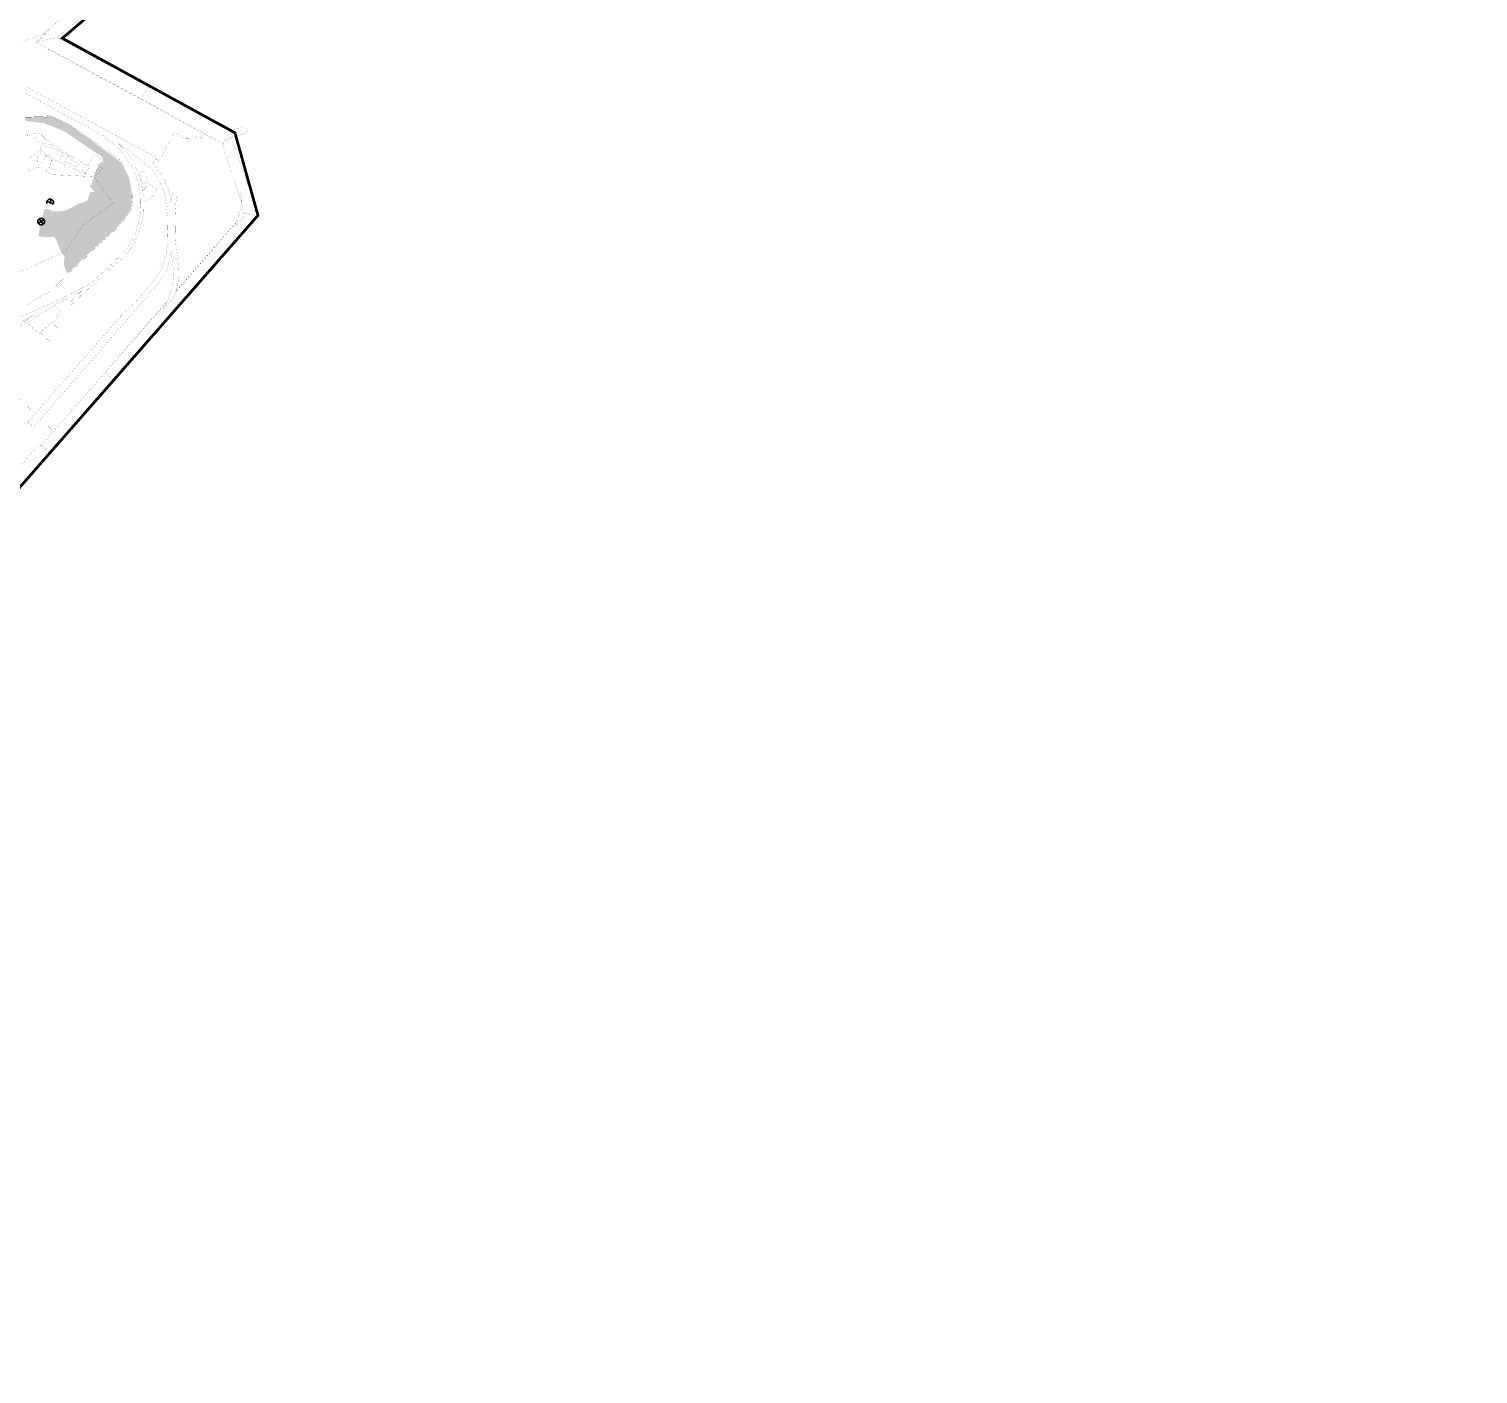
# Model space of a CAD drawing. Header units: millimetres. Extents: x 21689 to 31331, y 37531 to 43751.
# Drawn here: x 24917 to 28058, y 37595 to 40511 of the extents above; entities that cross this region are included whole.
import ezdxf

# ---------------------------------------------------------------- set-up
doc = ezdxf.new("R2010")
doc.units = ezdxf.units.MM
doc.linetypes.add('DASHEDX2', pattern=[1.5, 1, -0.5])
doc.linetypes.add('МЕЖА', pattern=[4, 1, -1, 1, -1])
for name, color, linetype, lineweight in [('0 . 11 - границы ДМ проект', 10, 'МЕЖА', 0), ('0.15 - Видовые раскрытия', 22, 'Continuous', 9), ('CONTUR', 150, 'Continuous', 9)]:
    doc.layers.add(name, color=color, linetype=linetype, lineweight=lineweight)
doc.layers.add('00 Природный ландшафт', color=81, linetype='Continuous', lineweight=9, true_color=0xa9da90, transparency=0.4)

# ---------------------------------------------------------------- blocks, each defined once
blk = doc.blocks.new('участки все')
at = {"layer": 'CONTUR', "const_width": 0.2}
for points in [[(2018.623679980003, 2843.208598689999), (2034.86984371, 2847.519984719999), (2055.266506870001, 2855.127878839994), (2069.739953100001, 2861.876422759997), (2068.816690300002, 2861.010544849996), (2045.977616840002, 2840.17989295), (2056.857022200002, 2834.253311999994), (2072.060409820002, 2825.97052458), (2073.775791700002, 2825.014259229996), (2071.288643809999, 2825.202328859996), (2041.383034800001, 2825.510059499997), (2021.875864770001, 2825.708633199996)], [(2026.695376400003, 2742.043968349994), (2033.63505135, 2738.097710709997), (2233.171018410001, 2629.892605339999), (2305.857459570001, 2590.409725899997), (2309.100560250001, 2588.650072159995), (2307.536219590001, 2585.753985639997), (2303.46034767, 2586.026370159998), (2299.004619020001, 2577.814483369999), (2308.22266367, 2566.573287659994), (2316.147172200002, 2555.101887839999), (2327.53020089, 2533.077450719997), (2332.260884600001, 2522.664944099997), (2333.22169464, 2517.490187519994), (2335.685997770001, 2508.622383409995), (2337.733614840002, 2494.090900569994), (2338.366478030002, 2498.851261879994), (2341.19802304, 2512.018055829998), (2350.85285376, 2505.140221089998), (2349.08708438, 2497.577171259997), (2347.108422550002, 2472.837209689999), (2346.60120329, 2460.604851549994), (2347.115728830002, 2419.736572529997), (2347.840377550001, 2407.625362219995), (2353.677349490001, 2357.765537009997), (2354.494941950001, 2343.232880719996), (2354.304441740001, 2330.785673419996), (2353.09753698, 2318.574023969995), (2350.859535520001, 2307.598166989999), (2347.621960619999, 2297.957620969995), (2344.237684850003, 2287.879315619997), (2336.95968824, 2279.52061801), (2321.09149192, 2261.353289799998), (2329.525595310002, 2276.64436346), (2335.302590850002, 2292.126103759998), (2339.842313220001, 2307.786781139999), (2342.144582650002, 2321.001677), (2343.55821852, 2338.880218949999), (2342.039247160002, 2357.243647839998), (2338.25066872, 2386.741922679997), (2331.670553670003, 2356.6823305), (2328.314280340001, 2346.473595349999), (2323.068125050002, 2336.27378381), (2314.02466399, 2322.332050459998), (2304.747426490001, 2310.103911409999), (2047.21673674, 2014.232120869994), (2039.66405784, 2005.567612159997), (2027.518840060002, 2016.343593169994), (2043.332711170002, 2034.881780399999), (2228.407807080003, 2245.49158753), (2236.893492660001, 2254.351810429994), (2259.068591900003, 2274.272637729999), (2269.890738640002, 2286.167131849994), (2301.527463460003, 2324.483334919998), (2312.047682960001, 2340.172485049996), (2316.037287980002, 2347.331497439999), (2320.204144859999, 2357.577827670001), (2324.279183279999, 2369.665581239999), (2328.566314490003, 2383.850109409999), (2327.235590890003, 2385.110488159997), (2330.642097940003, 2403.82853875), (2331.2220887, 2429.30991525), (2330.56571648, 2462.87029431), (2326.536376700002, 2498.852320619997), (2324.152868090001, 2511.038921359999), (2321.456474270002, 2519.770276529998), (2310.306656230001, 2543.311159439996), (2303.095302850001, 2555.641652899999), (2295.7251616, 2564.784545099996), (2274.211754480002, 2583.523998689998), (2249.580983800003, 2603.091174539994), (2235.594467900002, 2612.475336309996), (2222.7163774, 2621.102526309995), (2234.290680600003, 2609.615261879997), (2242.144438430001, 2600.054961309994), (2250.443659590001, 2588.237820329996), (2256.10989756, 2578.841002499998), (2263.967436490002, 2562.340575009999), (2268.720514209999, 2550.777711979994), (2272.607868890002, 2538.18808878), (2276.46753175, 2519.868831909997), (2278.508873030002, 2506.887458459998), (2278.98543497, 2473.339826839998), (2271.012059709999, 2437.841499979993), (2264.775826839999, 2419.796761689999), (2258.618702940003, 2406.92086441), (2252.55721811, 2396.373526600001), (2244.542804060002, 2385.636075379997), (2236.4428969, 2376.499948439996), (2202.153276330002, 2345.184415929995), (2190.047740190003, 2333.06956063), (2162.821117170002, 2309.786008789997), (2117.711334400003, 2266.70593669), (2095.519194740002, 2244.365336819996), (2090.782696260001, 2248.517869109994), (2113.328430380003, 2271.093059969993), (2144.292014120001, 2300.70949152), (2104.149142750001, 2280.293639339994), (2052.410613350003, 2249.715138009997), (2024.146151810001, 2229.187484769995)], [(2029.415871700003, 2240.926961439996), (2040.84187452, 2249.152182949998), (2030.256393520001, 2243.574126199994), (1997.564805190003, 2224.544241019998)], [(1995.162003240002, 2237.43115289), (2041.40739746, 2257.353615499997), (2101.651785680002, 2285.041909649997), (2128.102579530001, 2298.797241039996), (2147.16722612, 2308.235566379997), (2163.027590870003, 2316.742920879995), (2165.77248303, 2319.020935429995), (2208.01077225, 2358.084901949995), (2231.97894229, 2380.818311439995), (2239.742650020002, 2389.54957969), (2247.359653970001, 2399.803108289998), (2253.13278593, 2409.804853809998), (2259.031856270001, 2422.154695350001), (2265.069104030001, 2439.612473359994), (2269.80393903, 2458.220195639995), (2271.770984120001, 2470.440213659997), (2272.65576949, 2485.126820309997), (2272.320311960001, 2506.332168379995), (2270.351148830003, 2518.802432189994), (2266.60426715, 2536.649958439994), (2262.9078395, 2548.64665368), (2250.509063240002, 2576.176696880001), (2234.996603830001, 2596.934328329997), (2227.78402961, 2605.26480302), (2220.59282812, 2613.684951819996), (2191.948512999999, 2636.943598579994), (2054.133082870001, 2712.473704539996), (2023.75751856, 2729.118794899994)], [(2230.136964910002, 2998.772812699994), (2058.005486090002, 2856.36596974), (2055.266506870001, 2855.127878839994), (2034.86984371, 2847.519984719999), (2018.623679980003, 2843.208598689999)], [(2021.875864770001, 2825.708633199982), (2041.383034800001, 2825.510059499982), (2041.383034800001, 2825.510059499982), (2071.288643809999, 2825.202328859981), (2073.136699930001, 2825.074041629996), (2087.42809709, 2817.315219109995), (2097.372455610003, 2811.71295438998), (2110.330884950003, 2804.41453966), (2289.4126503, 2707.712595859994), (2413.42940659, 2640.12380453998), (2412.155458550002, 2639.213293809997), (2407.020899530002, 2635.651844959997), (2404.63306909, 2634.48838001), (2402.87933032, 2634.245219079982), (2400.75424595, 2634.56774722998), (2396.533968880001, 2634.552339559996), (2392.361844300001, 2634.416193729979), (2385.944407580002, 2633.934409609996), (2381.87047568, 2633.026753319995), (2377.45891532, 2632.274266029999), (2371.156197290002, 2632.100729079998), (2368.662674480002, 2633.178903729997), (2367.937277220001, 2631.519989779997), (2356.655008500002, 2637.912731029981), (2345.097852030002, 2644.639683189984), (2340.762248710002, 2636.435959459981), (2339.268554280003, 2634.888805499999), (2337.575822819999, 2633.404698459999), (2336.283359159999, 2631.284458899994), (2336.4047623, 2628.762575739995), (2326.725926530002, 2610.550531389999), (2319.84742848, 2597.585678879994), (2317.092336600003, 2592.027790559994), (2314.754853710001, 2588.273528599981), (2311.297522130001, 2581.916380019997), (2306.754049260002, 2584.305942379979), (2307.536219590001, 2585.753985639982), (2309.100560250001, 2588.650072159995), (2033.63505135, 2738.097710709997), (2026.695376400003, 2742.043968349994)], [(2023.75751856, 2729.118794899994), (2054.133082870001, 2712.473704539996), (2191.948512999999, 2636.943598579994), (2220.59282812, 2613.684951819996), (2234.996603830001, 2596.934328329997), (2250.509063240002, 2576.176696880001), (2262.9078395, 2548.64665368), (2266.60426715, 2536.649958439994), (2270.351148830003, 2518.802432189994), (2272.320311960001, 2506.332168379995), (2272.65576949, 2485.126820309997), (2271.770984120001, 2470.440213659997), (2269.80393903, 2458.220195639995), (2265.069104030001, 2439.612473359994), (2259.031856270001, 2422.154695350001), (2253.13278593, 2409.804853809998), (2247.359653970001, 2399.803108289998), (2239.742650020002, 2389.54957969), (2231.97894229, 2380.818311439995), (2208.01077225, 2358.084901949995), (2165.77248303, 2319.020935429995), (2163.027590870003, 2316.742920879995), (2147.16722612, 2308.235566379997), (2128.102579530001, 2298.797241039996), (2101.651785680002, 2285.041909649997), (2041.40739746, 2257.353615499997), (1995.162003240002, 2237.43115289)], [(2026.804006030001, 2271.517261409994), (2044.229277400002, 2281.650687629997), (2056.286927060002, 2288.676227939999), (2055.30285869, 2290.371306499997), (2064.031102740002, 2295.477780469999), (2065.063017730001, 2293.641968179996), (2077.6159128, 2301.009931919995), (2114.481181430001, 2337.266111409997), (2121.147180530003, 2343.534157309994), (2138.426453150001, 2359.809876239997), (2139.73575014, 2361.06985118), (2171.0384457, 2391.281089869997), (2189.962195579999, 2408.501646129997), (2198.235282170001, 2415.88510508), (2207.921315660001, 2424.766954309999), (2222.3957089, 2438.765570749995), (2223.735764220001, 2440.075074909997), (2235.108455400001, 2453.311153359995), (2246.0246161, 2466.774220469997), (2250.4326516, 2473.176821179994), (2251.022006440002, 2475.747827269996), (2253.927470820003, 2481.983422769998), (2254.055502060001, 2483.16147521), (2255.42788499, 2495.730598409995), (2255.056526740002, 2508.056406919997), (2251.77698947, 2525.07677267), (2246.462242370002, 2545.678324039997), (2244.845202970002, 2549.793114699998), (2239.055263490001, 2563.521869719997), (2229.355022670003, 2582.460525919997), (2225.55893091, 2586.638668259999), (2194.340396430002, 2608.316695349997), (2169.69258663, 2625.46411239), (2152.698525380001, 2637.624336959998), (2124.114144300001, 2657.612037839994), (2120.272349320003, 2660.110863919996), (2118.301922080002, 2661.391035369998), (2112.82217716, 2664.024932299995), (2107.665574040002, 2666.863885669998), (2094.92245206, 2672.548983409994), (2078.65368879, 2679.828059609994), (2069.218451110002, 2681.452486619994), (2068.24035579, 2677.657416399998), (2064.282159270002, 2677.777999289996), (2064.229975580001, 2680.248824259994), (2062.1013699, 2680.34140433), (2061.972827550002, 2679.78336578), (2042.053913960001, 2679.868232869994), (2042.008721360002, 2677.56889997), (2021.95937674, 2677.62576291)], [(2023.874635930002, 2640.726052899998), (2035.85512059, 2641.402695719997), (2041.45856114, 2642.27694294), (2053.595133890001, 2641.391180029998), (2055.73485999, 2640.71842379), (2066.844934450001, 2629.608263119997), (2071.84422698, 2626.291712569997), (2104.591101000002, 2605.81029858), (2108.54460659, 2602.769757499999), (2111.565667360002, 2600.223492899997), (2115.579465540002, 2597.202029339998), (2113.800528930002, 2594.65922953), (2105.311199120002, 2600.589222399998), (2094.06070024, 2607.7514887), (2090.740777620002, 2610.372328399993), (2082.24073618, 2615.602478479996), (2079.444472700001, 2617.155292299998), (2077.029246870003, 2618.122268069994), (2066.889523330003, 2620.107479709994), (2064.1902285, 2620.808800449995), (2057.545183130002, 2621.79051472), (2052.66127442, 2622.84527523), (2049.924589770002, 2623.71717009), (2046.567581740001, 2628.488600769997), (2042.346276920001, 2633.633263809999), (2039.806944790002, 2636.292157349999), (2037.709453490002, 2637.764275729998), (2035.358651610001, 2639.020268789995), (2032.594983890001, 2638.782564889996), (2022.231434240002, 2637.25116521)], [(2026.57315719, 2230.950360249997), (2044.514429980001, 2214.685609999993), (2051.58474853, 2208.167335349994), (2054.30331974, 2210.68575669), (2076.344193810001, 2189.818219099994), (2096.18150517, 2209.884837869999), (2094.734020240001, 2211.357005899998), (2093.98351323, 2217.858560219997), (2080.00641015, 2232.432622239998), (2095.519194740002, 2244.365336819996), (2117.711334400003, 2266.70593669), (2117.711334400003, 2266.70593669), (2162.821117170002, 2309.786008789997), (2190.047740190003, 2333.06956063), (2202.153276330002, 2345.184415929995), (2236.4428969, 2376.499948439996), (2244.542804060002, 2385.636075379997), (2252.55721811, 2396.373526600001), (2258.618702940003, 2406.92086441), (2264.775826839999, 2419.796761689999), (2271.012059709999, 2437.841499979993), (2278.98543497, 2473.339826839998), (2278.683642470001, 2494.784661719998), (2292.600873990003, 2499.821710379998), (2307.865185180002, 2520.348296589997), (2291.305569290002, 2533.451872619997), (2276.68636163, 2518.485468779996), (2276.46753175, 2519.868831909997), (2272.607868890002, 2538.18808878), (2268.720514209999, 2550.777711979994), (2263.967436490002, 2562.340575009999), (2256.10989756, 2578.841002499998), (2250.443659590001, 2588.237820329996), (2242.144438430001, 2600.054961309994), (2234.290680600003, 2609.615261879997), (2222.7163774, 2621.102526309995), (2249.580983800003, 2603.091174539994), (2274.211754480002, 2583.523998689998), (2295.7251616, 2564.784545099996), (2303.095302850001, 2555.641652899999), (2310.306656230001, 2543.311159439996), (2321.456474270002, 2519.770276529998), (2324.152868090001, 2511.038921359999), (2326.536376700002, 2498.852320619997), (2330.56571648, 2462.87029431), (2331.2220887, 2429.30991525), (2330.642097940003, 2403.82853875), (2327.235590890003, 2385.110488159997), (2328.566314490003, 2383.850109409999), (2324.279183279999, 2369.665581239999), (2320.204144859999, 2357.577827670001), (2316.037287980002, 2347.331497439999), (2312.047682960001, 2340.172485049996), (2301.527463460003, 2324.483334919998), (2269.890738640002, 2286.167131849994), (2259.068591900003, 2274.272637729999), (2236.893492660001, 2254.351810429994), (2228.407807080003, 2245.49158753), (2043.414223330001, 2034.980534009999), (1997.798761919999, 2079.089094159994)], [(2025.87675154, 2561.804563179998), (2033.885980990002, 2562.401987859994), (2043.681134260001, 2566.652117859995), (2047.789290590001, 2574.36932459), (2050.55887094, 2579.566991339998), (2046.734365840002, 2583.19556452), (2047.360296430001, 2584.235995689997), (2047.360296430001, 2584.235995689997), (2048.756104830001, 2586.574657629994), (2050.37829085, 2589.329859269994), (2049.070215330001, 2590.109887849998), (2050.096464040002, 2591.824199269999), (2043.930339820003, 2595.348610289999), (2044.085049880003, 2595.656245709994), (2044.888899500001, 2597.213959319998), (2041.9512898, 2598.678935529999), (2041.26399539, 2597.549442599993), (2039.851759159999, 2598.711069509998), (2037.130637130001, 2593.412659999995), (2035.934526230001, 2594.32097637), (2032.748710280001, 2591.329703689997), (2030.982423969999, 2588.306704539995), (2028.52930233, 2584.184205669997)], [(1925.67613964, 2303.745306719997), (2109.583227530002, 2387.061594789993), (2147.867493270001, 2445.466276379994), (2212.610953060001, 2491.385862889998), (2169.989981680003, 2548.848767049996), (2080.66129529, 2552.915988419998), (2072.905934180002, 2557.14472936), (2069.034858260002, 2560.344010329995), (2061.97571617, 2567.592127969998), (2058.42008131, 2569.186564199998), (2055.819285380003, 2569.13636905), (2047.305271540001, 2568.226666979994), (2033.885980990002, 2562.401987859994), (2025.87675154, 2561.804563179998)], [(1997.798761919999, 2079.089094159994), (2043.414223330001, 2034.980534009999), (2043.332711170002, 2034.881780399999), (2027.518840060002, 2016.343593169994), (2039.66405784, 2005.567612159997), (2047.21673674, 2014.232120869994), (2051.18655282, 2018.791416609994), (2055.278637160002, 2023.498842679997), (2083.254687550001, 1996.430420979996), (2055.86446031, 1965.069257639996), (2052.14533494, 1968.396208679995), (1850.238053870002, 1737.393532229995)]]:
    blk.add_lwpolyline(points, dxfattribs=at)
for points in [[(2068.816690300002, 2861.010544849982), (2046.409204000003, 2840.28328828), (2090.630894390001, 2850.816552479999), (2093.900060570002, 2854.026549209994), (2104.819708390001, 2862.48950436998), (2115.666719240002, 2871.433575899995), (2246.150719790003, 2979.407505649979), (2229.59866702, 2998.23104644), (2075.212962780002, 2870.562746069998), (2069.739953100001, 2861.876422759997), (2068.816690300002, 2861.010544849982)], [(2056.857022200002, 2834.253311999994), (2045.977616840002, 2840.17989295), (2090.630894390001, 2850.816552479999), (2105.19131187, 2842.993611089994), (2113.056797720001, 2838.773179229997), (2116.27036472, 2837.043974919994), (2145.97540394, 2821.019149089996), (2168.866762050002, 2808.67865201), (2208.212650789999, 2787.476217629999), (2225.956485110001, 2777.91453889), (2262.144964540003, 2758.190451559996), (2287.77136847, 2744.2180839), (2273.02392177, 2716.953526099998), (2121.536032350002, 2798.862978899997), (2073.775791700002, 2825.014259229996), (2072.060409820002, 2825.97052458), (2056.857022200002, 2834.253311999994)], [(2287.77136847, 2744.2180839), (2273.02392177, 2716.953526099998), (2449.86950234, 2620.505889189997), (2464.60693794, 2647.770591089997), (2464.510326840002, 2647.992071879999), (2451.329201560002, 2655.113881760001), (2438.67413145, 2661.977638159995), (2422.29943589, 2670.828344509995), (2367.228872710002, 2700.881515859997), (2287.77136847, 2744.2180839)], [(2314.754853710001, 2588.273528599995), (2317.092336600003, 2592.027790559994), (2319.84742848, 2597.585678879994), (2326.725926530002, 2610.550531389999), (2336.4047623, 2628.762575739995), (2336.283359159999, 2631.284458899994), (2337.575822819999, 2633.404698459999), (2339.268554280003, 2634.888805499999), (2340.762248710002, 2636.435959459996), (2345.097852030002, 2644.639683189998), (2356.655008500002, 2637.912731029996), (2367.937277220001, 2631.519989779997), (2368.662674480002, 2633.178903729997), (2371.156197290002, 2632.100729079998), (2377.45891532, 2632.274266029999), (2381.87047568, 2633.026753319995), (2385.944407580002, 2633.934409609996), (2392.361844300001, 2634.416193729994), (2396.533968880001, 2634.552339559996), (2400.75424595, 2634.567747229994), (2402.87933032, 2634.245219079996), (2404.63306909, 2634.48838001), (2407.020899530002, 2635.651844959997), (2412.155458550002, 2639.213293809997), (2413.42940659, 2640.123804539995), (2414.113742990001, 2639.75332697), (2449.85950458, 2620.50604221), (2455.045549670002, 2599.33646472), (2461.044514490001, 2591.424573409997), (2458.363434770003, 2589.395588259999), (2466.948671360002, 2562.943936029995), (2467.94916199, 2561.668611189998), (2469.17710284, 2558.919791089997), (2469.302790900001, 2556.677845929997), (2491.038429830002, 2491.69456104), (2489.360399700003, 2481.370144739995), (2485.396412490001, 2463.470642349996), (2483.747707990002, 2457.675820199999), (2481.843600660003, 2452.834916009997), (2349.61507942, 2301.427151739998), (2353.09753698, 2318.574023969995), (2354.304441740001, 2330.785673419996), (2354.494941950001, 2343.232880719996), (2353.677349490001, 2357.765537009997), (2347.840377550001, 2407.625362219995), (2347.115728830002, 2419.736572529997), (2346.60120329, 2460.604851549994), (2347.108422550002, 2472.837209689999), (2349.08708438, 2497.577171259997), (2350.85285376, 2505.140221089998), (2341.19802304, 2512.018055829998), (2338.366478030002, 2498.851261879994), (2337.733614840002, 2494.090900569994), (2335.685997770001, 2508.622383409995), (2333.22169464, 2517.490187519994), (2332.260884600001, 2522.664944099997), (2327.53020089, 2533.077450719997), (2316.147172200002, 2555.101887839999), (2308.22266367, 2566.573287659994), (2299.004619020001, 2577.814483369999), (2303.46034767, 2586.026370159998), (2307.536219590001, 2585.753985639997), (2306.754049260002, 2584.305942379993), (2311.297522130001, 2581.916380019997), (2314.754853710001, 2588.273528599995)], [(2464.60693794, 2647.770591089997), (2465.873798070003, 2644.951174329996), (2469.924774790001, 2646.319186029999), (2471.687335689999, 2649.752242409995), (2496.955274800003, 2658.095588049997), (2499.764287220001, 2656.722582089999), (2503.34660107, 2646.417655599995), (2501.863313900001, 2643.590330879997), (2476.591702950002, 2635.00703832), (2472.95976261, 2636.842643769996), (2469.361898300002, 2635.677698929998), (2449.85950458, 2620.50604221), (2464.60693794, 2647.770591089997)], [(2057.062335990002, 2616.377847149998), (2054.118358690001, 2606.97280507), (2064.716810270002, 2600.330523299999), (2078.475168780002, 2591.719858199998), (2077.879690550002, 2590.708961369994), (2082.041261810002, 2588.195241349997), (2088.025742530001, 2584.563609719997), (2096.32868477, 2580.176485919998), (2096.83535732, 2579.958728939994), (2098.93019065, 2584.846718809997), (2098.324917640002, 2585.155985849997), (2100.168328310003, 2589.297815869999), (2099.632121540002, 2589.546025199997), (2102.490813430002, 2595.992340439996), (2104.325553639999, 2598.914290229993), (2093.798107080002, 2606.275492159999), (2091.370539830001, 2603.822620589999), (2076.591645020002, 2612.398904989998), (2066.108631030002, 2614.169368329996), (2057.062335990002, 2616.377847149998)], [(2449.86950234, 2620.505889189983), (2467.024108470003, 2633.863462039983), (2468.580902170001, 2632.999626599995), (2468.8493628, 2632.245510499997), (2469.472438340003, 2630.485957279998), (2470.86151685, 2626.504658889979), (2473.228744970002, 2619.788363489999), (2476.427982010002, 2610.589310339994), (2478.155964699999, 2605.88281815), (2479.75673098, 2601.358274819984), (2483.265032179999, 2591.444484879998), (2492.053027320003, 2566.479745199999), (2527.828250930001, 2464.87124304998), (2526.427188450001, 2464.802685449999), (2498.74728367, 2468.746359559998), (2496.820777610003, 2468.975846629998), (2496.321859790001, 2468.393476959995), (2491.038429830002, 2491.69456104), (2491.325608300002, 2493.47018271), (2491.690366070001, 2500.314665319995), (2491.42674802, 2503.998735080001), (2490.84335693, 2505.737680409999), (2462.543464050003, 2590.701624789988), (2461.044514490001, 2591.424573409997), (2455.045549670002, 2599.33646472), (2449.86950234, 2620.505889189983)], [(2080.66129529, 2552.915988419998), (2083.27488936, 2558.376045019999), (2083.712339140002, 2562.129389529997), (2079.59458425, 2564.892441289994), (2075.842003040001, 2567.33990074), (2073.669885200001, 2569.163164499995), (2077.116148050001, 2577.410506569999), (2079.129010100001, 2582.169749919995), (2070.97047376, 2586.844666849997), (2071.651492690002, 2589.524272199997), (2072.053800000002, 2590.328123369996), (2067.796484000002, 2593.773318749998), (2066.452906580002, 2594.193886859998), (2058.263067480002, 2578.529066759998), (2047.360296430001, 2584.235995689997), (2046.734365840002, 2583.19556452), (2050.55887094, 2579.566991339998), (2047.789290590001, 2574.36932459), (2043.681134260001, 2566.652117859995), (2047.305271540001, 2568.226666979994), (2055.819285380003, 2569.13636905), (2058.42008131, 2569.186564199998), (2061.97571617, 2567.592127969998), (2069.034858260002, 2560.344010329995), (2072.905934180002, 2557.14472936), (2080.66129529, 2552.915988419998)], [(2047.360296430001, 2584.235995689997), (2048.756104830001, 2586.574657629994), (2050.37829085, 2589.329859269994), (2049.070215330001, 2590.109887849998), (2050.096464040002, 2591.824199269999), (2043.930339820003, 2595.348610289999), (2044.888899500001, 2597.213959319998), (2045.68984177, 2598.581715379995), (2046.400752630001, 2600.600856339996), (2046.99781108, 2603.021744109996), (2047.95968724, 2603.797030709997), (2049.144473100001, 2604.108900699998), (2052.015667790001, 2604.184957389997), (2056.48579277, 2601.576513599998), (2054.788215150002, 2599.122469139999), (2061.022079770002, 2594.797012859999), (2061.516968309999, 2595.769448859996), (2066.452906580002, 2594.193886859998), (2058.263067480002, 2578.529066759998), (2047.360296430001, 2584.235995689997)], [(2064.716810270002, 2600.330523299999), (2078.475168780002, 2591.719858199998), (2077.879690550002, 2590.708961369994), (2082.041261810002, 2588.195241349997), (2079.779679750001, 2583.519805639997), (2075.149690530001, 2588.750723629994), (2071.60226734, 2591.53504694), (2062.455277910002, 2596.96510062), (2064.716810270002, 2600.330523299999)], [(2190.664264990002, 2566.102524189999), (2185.173706040001, 2569.336590999999), (2167.943801519999, 2554.980147439994), (2149.343628300001, 2555.634830819996), (2104.911512670001, 2576.435085409998), (2096.32868477, 2580.176485919998), (2088.025742530001, 2584.563609719997), (2082.041261810002, 2588.195241349997), (2079.129010100001, 2582.169749919995), (2077.116148050001, 2577.410506569999), (2073.669885200001, 2569.163164499995), (2075.842003040001, 2567.33990074), (2079.59458425, 2564.892441289994), (2083.712339140002, 2562.129389529997), (2083.27488936, 2558.376045019999), (2080.66129529, 2552.915988419998), (2169.989981680003, 2548.848767049996), (2190.664264990002, 2566.102524189999)], [(2116.212845630002, 2595.462317099999), (2116.729056849999, 2595.214413809998), (2127.654269610001, 2589.667143719998), (2135.927217650002, 2585.280479299996), (2146.156157640002, 2579.323862019999), (2152.950966800003, 2575.059822359996), (2143.535181120002, 2558.353757739999), (2104.911512670001, 2576.435085409998), (2107.534850210003, 2581.224985349996), (2107.87349845, 2581.789808239999), (2109.508235010002, 2581.444784789994), (2113.156603560001, 2580.028931219997), (2116.902552970001, 2577.801575669997), (2125.47716903, 2572.870288629995), (2133.09623268, 2568.883636489998), (2138.497414330002, 2577.451060379994), (2129.809150790002, 2582.144084259999), (2114.083426790003, 2592.234874279995), (2114.37764644, 2592.510374099999), (2115.46464667, 2594.273755919996), (2116.212845630002, 2595.462317099999)], [(2107.87349845, 2581.789808239999), (2114.083426790003, 2592.234874279995), (2129.809150790002, 2582.144084259999), (2138.497414330002, 2577.451060379994), (2133.09623268, 2568.883636489998), (2125.47716903, 2572.870288629995), (2116.902552970001, 2577.801575669997), (2113.156603560001, 2580.028931219997), (2109.508235010002, 2581.444784789994), (2107.87349845, 2581.789808239999)], [(2186.862394510001, 2586.890926549997), (2172.07330068, 2596.107371009996), (2156.806686640001, 2573.470793659995), (2161.882695610002, 2570.59307499), (2149.343628300001, 2555.634830819996), (2167.943801519999, 2554.980147439994), (2185.173706040001, 2569.336590999999), (2178.533352900002, 2573.238262519997), (2186.862394510001, 2586.890926549997)], [(2461.044514490001, 2591.424573409997), (2462.543464050003, 2590.701624789988), (2490.84335693, 2505.737680409999), (2491.42674802, 2503.998735080001), (2491.690366070001, 2500.314665319995), (2491.325608300002, 2493.47018271), (2491.038429830002, 2491.69456104), (2469.302790900001, 2556.677845929983), (2469.17710284, 2558.919791089982), (2467.94916199, 2561.668611189991), (2466.948671360002, 2562.943936029995), (2458.363434770003, 2589.395588259999), (2461.044514490001, 2591.424573409997)], [(2152.950966800003, 2575.059822359996), (2156.806686640001, 2573.470793659995), (2161.882695610002, 2570.59307499), (2149.343628300001, 2555.634830819996), (2143.535181120002, 2558.353757739999), (2152.950966800003, 2575.059822359996)], [(2268.565900320002, 2557.010141319996), (2280.73990217, 2561.183859489997), (2283.415483150002, 2553.052827689979), (2284.87280904, 2553.530528039999), (2286.10575033, 2549.801620299979), (2284.638120650001, 2549.304077429981), (2288.498184620003, 2537.544880789981), (2276.18482671, 2533.413295249979), (2268.565900320002, 2557.010141319996)], [(2268.565900320002, 2557.010141319996), (2280.73990217, 2561.183859489997), (2283.415483150002, 2553.052827689993), (2284.87280904, 2553.530528039999), (2286.10575033, 2549.801620299994), (2284.638120650001, 2549.304077429995), (2288.498184620003, 2537.544880789996), (2276.18482671, 2533.413295249993), (2268.565900320002, 2557.010141319996)], [(2347.935970360002, 2298.872824279999), (2482.835826500002, 2452.979731559979), (2481.654667260002, 2449.637777079996), (2479.201653440003, 2444.215268159998), (2477.329629930002, 2440.16388036), (2494.368992220003, 2459.71328271), (2494.62117952, 2460.509430599981), (2496.321859790001, 2468.393476959995), (2491.038429830002, 2491.69456104), (2489.360399699999, 2481.370144739995), (2487.995356150001, 2475.160977379979), (2485.396412490001, 2463.470642349996), (2483.747707990002, 2457.675820199999), (2481.843600660003, 2452.834916009997), (2349.61507942, 2301.427151739998), (2347.935970360002, 2298.872824279999)], [(2347.935970360002, 2298.872824279999), (2482.835826500002, 2452.979731559979), (2481.654667260002, 2449.637777079996), (2479.201653440003, 2444.215268159998), (2477.329629930002, 2440.16388036), (2494.368992220003, 2459.71328271), (2494.62117952, 2460.509430599981), (2496.321859790001, 2468.393476959995), (2496.820777610003, 2468.975846629998), (2498.74728367, 2468.746359559998), (2526.427188450001, 2464.802685449999), (2508.77924027, 2444.692593929998), (2501.013088340002, 2435.801368829998), (2487.904318090001, 2420.861853139999), (2460.505310619999, 2389.580887249998), (2453.951078710001, 2382.121125729995), (2416.444817610001, 2339.264728949995), (2388.006914280002, 2306.749639249996), (2386.378966210003, 2304.924536219994), (2367.34454835, 2283.085632329996), (2351.955428270001, 2265.510979629995), (2336.501679590001, 2278.997622359995), (2336.95968824, 2279.520618010014), (2344.237684850003, 2287.879315619997), (2347.621960619999, 2297.957620969995), (2347.935970360002, 2298.872824279999)], [(2194.00645606, 2123.236819509999), (2083.274683070002, 1996.430114969997), (2055.278637160002, 2023.498842679997), (2304.747426490001, 2310.103911409999), (2314.02466399, 2322.332050459998), (2323.078122810002, 2336.273630799995), (2328.314280340001, 2346.473595349999), (2331.670553670003, 2356.6823305), (2338.25066872, 2386.741922679997), (2342.039247160002, 2357.243647839998), (2343.55821852, 2338.880218949999), (2342.144582650002, 2321.001677), (2339.842313220001, 2307.786781139999), (2335.302590850002, 2292.126103759998), (2330.693695540002, 2279.786517629997), (2194.00645606, 2123.236819509999)], [(2104.149142750001, 2280.293639339994), (2144.292014120001, 2300.70949152), (2113.328430380003, 2271.093059969993), (2098.013566289999, 2255.757282169994), (2087.074407849999, 2270.194850339998), (2104.149142750001, 2280.293639339994)], [(2026.57315719, 2230.950360249997), (2052.410613350003, 2249.715138009997), (2053.348974020002, 2250.260782899997), (2087.074407849999, 2270.194850339998), (2098.013566289999, 2255.757282169994), (2090.782696260001, 2248.517869109994), (2095.519194740002, 2244.365336819996), (2080.00641015, 2232.432622239998), (2075.757162170001, 2229.217619639996), (2072.685709910002, 2227.164604059995), (2054.30331974, 2210.68575669), (2051.58474853, 2208.167335349994), (2044.514429980001, 2214.685609999993), (2026.57315719, 2230.950360249997)], [(2336.501679590001, 2278.997622359995), (2351.955428270001, 2265.510979629995), (2337.523234700002, 2249.04169143), (2329.584367880001, 2239.973100049996), (2294.98010696, 2200.512297349996), (2257.718540490001, 2157.962123979996), (2213.52716627, 2107.58791586), (2194.72945567, 2124.085763469993), (2330.31771014, 2278.742261479994), (2329.525595310002, 2276.64436346), (2326.2034422, 2270.625147049999), (2321.09149192, 2261.353289799998), (2336.501679590001, 2278.997622359995)], [(2020.179275080002, 2233.968245889999), (2008.513840260002, 2223.166660109993), (2003.608703400001, 2228.061781909993), (2030.256393520001, 2243.574126199994), (2040.84187452, 2249.152182949998), (2029.415871700003, 2240.926961439996), (2020.179275080002, 2233.968245889999)], [(2056.709269030001, 1966.036339339996), (2083.264838310002, 1996.440265739998), (2194.00645606, 2123.236819509999), (2194.72945567, 2124.085763469993), (2212.07662127, 2108.860127859996), (2213.329659160001, 2107.750940159997), (2203.82313791, 2096.876315739995), (2179.868460140002, 2069.142629589995), (2163.275431890001, 2050.006368219998), (2139.167370020001, 2022.705028159995), (2086.208037910001, 1962.014861709998), (2075.582079010001, 1949.217341229996), (2056.758492839999, 1965.985585499998), (2056.709269030001, 1966.036339339996)], [(2052.14533494, 1968.396208679995), (2055.86446031, 1965.069257639996), (2056.758492839999, 1965.985585499998), (2075.098614660001, 1949.644744429999), (2022.48619485, 1890.059261019996), (1982.248320610001, 1844.484542849997), (1926.63301392, 1781.44494673), (1879.752770090003, 1728.531772849994), (1865.259065710001, 1711.963385099996), (1866.817393790003, 1711.199529759993), (1863.555173140001, 1707.789413279999), (1835.285363970001, 1705.862000429996), (1848.60729417, 1721.008305419993), (1841.43377322, 1727.318151249994), (1850.238053870002, 1737.393532229995), (2052.14533494, 1968.396208679995)]]:
    blk.add_lwpolyline(points, close=True, dxfattribs=at)
blk = doc.blocks.new('rheujdfz gfyjhfvf')
at = {"layer": '0.15 - Видовые раскрытия', "transparency": 33554687}
h = blk.add_hatch(color=256, dxfattribs=at)
h.dxf.hatch_style = 1
h.paths.add_polyline_path([(24982.78569317907, 40014.40449470472, 1), (24980.15066441828, 40017.99504171658, 1)])
at = {"layer": '0.15 - Видовые раскрытия', "lineweight": 30}
for p, q in [((24975.63090059234, 40011.91590953743), (24979.67290529274, 40014.88225383026)), ((24975.63090059234, 40011.91590953743), (24975.95849921052, 40014.75006005114)), ((24975.63090059234, 40011.91590953743), (24978.26257039751, 40011.41112555503)), ((24977.18432012543, 40022.03704641696), (24976.71694938212, 40019.60042894125)), ((24977.18432012543, 40022.03704641696), (24980.15066441825, 40017.99504171656)), ((24977.18432012543, 40022.03704641696), (24979.97354813771, 40021.71464037738)), ((24985.75203747188, 40010.36249000435), (24982.78569317903, 40014.40449470472)), ((24987.30545700496, 40020.48362688388), (24983.26345230458, 40017.51728259105)), ((24985.75203747188, 40010.36249000435), (24983.28741164609, 40010.64737537332)), ((24987.30545700496, 40020.48362688388), (24984.72866682591, 40020.97788433436)), ((24985.75203747188, 40010.36249000435), (24986.2809630214, 40013.12002084223)), ((24987.30545700496, 40020.48362688388), (24986.99835136141, 40017.8267670282))]:
    blk.add_line(p, q, dxfattribs=at)
blk.add_circle((24981.46817879866, 40016.19976821067), 7.334410965337926, dxfattribs=at)
at = {"layer": '0.15 - Видовые раскрытия'}
blk.add_circle((24981.46817879866, 40016.19976821067), 2.226847795347951, dxfattribs=at)
at = {"layer": '0.15 - Видовые раскрытия', "lineweight": 30}
blk.add_arc((24981.45561830891, 40016.21547076493), 7.346192120198333, 206.5061983138104, 64.50545014721257, dxfattribs=at)

msp = doc.modelspace()

# ---------------------------------------------------------------- hatches: boundary and pattern name
at = {"layer": '0.15 - Видовые раскрытия', "transparency": 33554687}
h = msp.add_hatch(color=256, dxfattribs=at)
h.dxf.hatch_style = 1
h.paths.add_polyline_path([(24963.22481911156, 40137.10134236904, 1), (24962.12146847585, 40132.78648179317, 1)])
at = {"layer": '00 Природный ландшафт', "transparency": 33554585}
h = msp.add_hatch(color=256, dxfattribs=at)
h.dxf.hatch_style = 1
edge = h.paths.add_edge_path()
edge.add_line((24949.76761065389, 40120.99288006034), (24953.86856702744, 40121.04297698767))
edge.add_line((24953.86856702744, 40121.04297698767), (24971.46881671291, 40115.65280921312))
edge.add_arc((24971.60401272762, 40264.39258952912), 148.7398417587288, 269.9479214040759, 278.7346356234777)
edge.add_line((24994.19139859516, 40117.37779256608), (25002.33938766494, 40120.10279714855))
edge.add_line((25002.33938766494, 40120.10279714855), (25006.95890043906, 40123.00559668985))
edge.add_line((25006.95890043906, 40123.00559668985), (25027.27792697438, 40133.61979027302))
edge.add_arc((25019.90102452973, 40184.10619343517), 51.02250085920919, 278.3130372950199, 295.9678424011541)
edge.add_arc((25027.36530904435, 40150.57328289632), 19.32752389184899, 320.3286774849246, 347.4110005797694)
edge.add_arc((25088.30277841382, 40138.74897620331), 42.75758794880385, 158.7154828058424, 169.7454752770222, ccw=False)
edge.add_arc((25051.3160831477, 40154.85806928094), 2.914327334889304, 76.69435198276199, 191.6422561591963, ccw=False)
edge.add_line((25051.9868029608, 40157.69416496818), (25059.38858355096, 40158.17426304725))
edge.add_line((25059.38858355096, 40158.17426304725), (25046.26905306035, 40172.24058462661))
edge.add_line((25046.26905306035, 40172.24058462661), (25051.60245187888, 40172.68257499264))
edge.add_line((25051.60245187888, 40172.68257499264), (25057.75324146978, 40191.41644989177))
edge.add_line((25057.75324146978, 40191.41644989177), (25060.78216365726, 40202.41551684983))
edge.add_line((25060.78216365726, 40202.41551684983), (25069.93505455908, 40219.09148608371))
edge.add_line((25069.93505455908, 40219.09148608371), (25077.1191464518, 40224.73503571716))
edge.add_line((25077.1191464518, 40224.73503571716), (25075.37451386539, 40234.02320250258))
edge.add_line((25075.37451386539, 40234.02320250258), (25062.37526296478, 40242.58679574603))
edge.add_line((25062.37526296478, 40242.58679574603), (24993.38392103958, 40289.24565703492))
edge.add_line((24993.38392103958, 40289.24565703492), (24949.25838642469, 40307.09739885397))
edge.add_line((24949.25838642469, 40307.09739885397), (24909.33618557716, 40311.91453562668))
edge.add_line((24909.33618557716, 40311.91453562668), (24908.71897269547, 40319.80587216052))
edge.add_line((24908.71897269547, 40319.80587216052), (24954.71520917608, 40320.31052363176))
edge.add_line((24954.71520917608, 40320.31052363176), (24955.65186938951, 40323.97698453839))
edge.add_line((24955.65186938951, 40323.97698453839), (24965.55226512509, 40322.3497770724))
edge.add_line((24965.55226512509, 40322.3497770724), (25005.00734952313, 40303.411991538))
edge.add_line((25005.00734952313, 40303.411991538), (25059.0560493253, 40264.27214773396))
edge.add_line((25059.0560493253, 40264.27214773396), (25115.23208885171, 40223.01014599101))
edge.add_arc((24994.24749435886, 40142.38899642519), 145.3858379001002, 14.71514024141942, 33.67850988111883, ccw=False)
edge.add_line((25134.86477334326, 40179.31896681425), (25140.00336518496, 40152.30754645896))
edge.add_arc((25049.62043766214, 40144.00843514459), 90.76314690558239, -17.85156086104388, 5.2462829568953, ccw=False)
edge.add_line((25136.01369392504, 40116.18481013818), (25122.34310060702, 40097.90566398458))
edge.add_line((25122.34310060702, 40097.90566398458), (25103.15122257706, 40076.91105490084))
edge.add_line((25103.15122257706, 40076.91105490084), (25060.50399186829, 40038.00261975464))
edge.add_line((25060.50399186829, 40038.00261975464), (24999.99, 39980.67))
edge.add_line((24999.99, 39980.67), (24992.24958291123, 40000.02425937619))
edge.add_line((24992.24958291123, 40000.02425937619), (24993.91249932733, 40017.61853732797))
edge.add_line((24993.91249932733, 40017.61853732797), (24984.63043963989, 40031.43725708645))
edge.add_line((24984.63043963989, 40031.43725708645), (24975.75499410473, 40054.53038591789))
edge.add_line((24975.75499410473, 40054.53038591789), (24972.13302296457, 40059.58956342232))
edge.add_line((24972.13302296457, 40059.58956342232), (24969.27401652101, 40060.80047709221))
edge.add_line((24969.27401652101, 40060.80047709221), (24955.72375982791, 40059.38989594006))
edge.add_line((24955.72375982791, 40059.38989594006), (24941.13609757284, 40060.95576604388))
edge.add_line((24941.13609757284, 40060.95576604388), (24936.93227941072, 40062.97634130627))
edge.add_line((24936.93227941072, 40062.97634130627), (24949.76761065389, 40120.99288006034))

# ---------------------------------------------------------------- linework, layer by layer
at = {"layer": '0 . 11 - границы ДМ проект', "color": 7, "linetype": 'DASHEDX2', "lineweight": 100, "ltscale": 9, "transparency": 33554687, "const_width": 6, "flags": 128}
msp.add_lwpolyline([(22946.72510491731, 37638.62634446474), (22902.58275362352, 38352.09544947399), (23040.30552195036, 38403.74699439852), (23117.28987673577, 38401.20998066332), (23331.1420536978, 38342.16201107599), (23767.91543332974, 38429.68248831519), (23839.74239124, 38479.18059107), (23935.86335432742, 38610.41912232844), (23988.40132216, 38646.94820499), (24015.49430024, 38690.25421504), (24098.8452309, 38777.81996658), (24145.02916959996, 38828.88408843358), (24135.93365142038, 38857.74903914007), (24309.79136626136, 39159.02335676074), (24384.57904334093, 39142.81432697957), (24479.69044304418, 39275.03790042002), (24546.54025369158, 39209.37293054136), (24750.00699521847, 39350.12800903574), (25003.87553727916, 39639.79523174531), (25413.16423419, 40107.12354530999), (25363.28122043863, 40286.1963412378), (24989.22853481921, 40491.13671530629), (25395.27705222245, 40838.84090474431), (25660.55687700859, 41058.1212780236), (25845.23661174224, 41208.91797594001), (25792.92225945706, 41266.22521493745), (25888.27287515579, 41383.12165802711), (26058.62504157837, 41521.64746533834), (26092.19545014985, 41658.69000876763), (26130.82507784197, 41752.52885494488), (26159.06766021, 41742.26863351999), (26300.90294768, 42104.40990112), (26325.33535177233, 42112.11412577571), (26524.47797661, 42049.11658247), (26659.51670021, 41994.10879823), (26661.29681694, 41997.38156593999), (26646.24186780636, 42050.66573332276), (26706.45990802, 42026.98113369), (26859.65240616, 41970.83280222), (27006.59161047, 41919.76309608), (27172.97754121135, 41911.40656938787), (27384.06492399187, 41951.12446427483), (27369.53217738251, 42033.5881556695), (27673.2432763, 42086.299163), (27976.36208943, 41979.68805869), (28033.35021731, 41963.2255317), (28102.86024026, 41962.56134384), (28159.53544921, 41928.27357007), (28328.59992242, 41835.13504241), (28499.53452968, 41807.32807047), (28720.17246485, 41761.45017348), (29052.46195313211, 41622.8362771675), (29045.52470487974, 41606.09317728942), (29058.01506483, 41600.91798700999), (29065.19261988, 41619.04810909), (29089.18447916, 41611.33081662), (29476.61138263, 41567.36910858), (29694.10996345, 41552.13846409999), (29707.82845489, 41609.00136489), (29818.275139065, 41584.49707639499), (29941.90103675, 41545.70507110999), (30079.67228635, 41531.56698092), (30099.06303546, 41598.89996296), (30133.54357397405, 41631.14582509244), (30187.92633103131, 41657.25471079486), (30321.6596071154, 41749.6743683796), (30401.38263574907, 41749.67436839595), (30509.19471491012, 41676.73679472978), (30617.63335427429, 41749.6743684403), (30608.36187039, 41787.70236535), (30599.77219858887, 41907.49940916979), (30613.24786402192, 41930.64783038972), (30611.36174401594, 41954.38579577781), (30596.20036098, 41953.50793184999), (30593.66803204827, 42010.24730760449), (30597.05242802, 42063.37447629), (30605.37673080241, 42235.81472535373), (30665.45288897015, 42236.16617940241), (30657.33209828, 42284.13072247), (30610.31596798244, 42363.40028195169), (30625.51081777, 42373.5175948), (30633.15317981222, 42373.02058397977), (30649.52445566, 42377.67990423), (30654.80521015, 42423.44887381999), (30716.02784902182, 42430.23311197), (30760.54269703, 42567.64931254999), (30765.79914673, 42586.35875087), (30791.94896227, 42710.48550226), (30846.36596234, 42699.40050186), (30866.74415354, 42759.78235986999), (30939.13356086, 42753.23395767), (31030.96140422, 42735.48796885), (31057.15772466, 42750.27677828999), (31131.35464117867, 42919.39390898121), (31178.70652303, 43049.99406818), (31223.89605601, 43155.77153143999), (31261.16372977, 43239.22040074999), (31200.22801675, 43266.25338926), (31159.04111994206, 43264.61713918535), (31092.90331316364, 43324.58746368033), (31030.83524853704, 43397.77160590068), (30974.06390645161, 43434.0146775), (30837.6789623, 43448.49250195999), (30812.705, 43443.575), (30797.5685287, 43373.25902415999), (30670.04491227509, 43084.43450838327), (30627.79324233, 42979.09036925), (30572.79299257, 42815.92515511), (30581.39016593, 42739.20179252), (30580.07135906, 42670.05223768999), (30572.53432323, 42633.01777761), (30553.34306316, 42565.66186988), (30547.39514436, 42556.65297385999), (30525.72109807281, 42505.24778370114), (30514.50603629337, 42510.1075917977), (30479.51154115131, 42425.85737494091), (30461.95050270375, 42345.3832640727), (30464.74984954377, 42236.14262650891), (30403.52050363, 42231.71695613999), (30361.99926578958, 42222.30444943784), (30262.36972906, 42221.18809992), (30097.98451162034, 42200.40990911882), (30088.9462716438, 42269.8882103679), (30058.49243754998, 42273.90206414821), (30000.91284802227, 42267.83146293058), (30008.92580966462, 42181.87578158897), (29926.0240286, 42170.85978648), (29838.03744895606, 42159.36450204132), (29837.12383709, 42151.41822664), (29801.61662566, 42150.51865913999), (29804.07857113, 42118.48481974), (29746.29346473, 42112.7697388), (29727.00532503, 42117.6116394), (29726.76722718, 42121.26287929999), (29669.98646400891, 42116.48262229375), (29667.12373654, 42186.75173099), (29663.62250802323, 42276.82476183268), (29664.83122397, 42334.19663553), (29729.6717126, 42336.193867), (29743.29418113489, 42425.80320210827), (29681.44663512, 42426.64211347999), (29599.85191165767, 42422.04241824291), (29585.2883337, 42460.05436807999), (29593.54794175791, 42547.89601419552), (29586.22551206196, 42640.93108877819), (29612.42445620809, 42670.25992293473), (29566.57327661007, 42703.24376872109), (29536.54874412536, 42712.38059703462), (29485.12816521317, 42721.10504353844), (29445.22086842424, 42718.94205858544), (29271.8683758008, 42704.275412847), (29252.91371590861, 42692.41130837031), (29197.94774281655, 42673.03837105441), (29178.85069025564, 42668.76578992854), (29146.59228414582, 42665.68223076125), (29091.04407576824, 42663.10135964528), (29090.11812220958, 42694.3862204944), (29093.43460651, 42735.40527866999), (29109.45848563, 42731.73992254), (29114.94309622, 42754.24594576), (29105.61053462, 42762.56884649), (29115.29978938, 42813.46049171998), (29163.59491738, 42900.00099385998), (29195.32188205725, 42957.40854522219), (29200.52688315276, 43020.60481448934), (29169.0348664884, 43102.91209733505), (29094.38675376727, 43130.15592398119), (29034.06840834477, 43130.53740879444), (28931.04700203988, 43118.36538761878), (28819.40132517502, 43060.1083569729), (28798.63147856092, 43021.64063544854), (28799.7435021884, 42985.87842207693), (28707.96440893, 42909.0252998), (28686.58712993, 42891.67506201), (28665.24172863, 42871.73188222), (28655.12156687, 42859.96682858), (28647.8454703233, 42848.50093817119), (28636.34679172, 42823.08426065998), (28630.35631558, 42817.17597907998), (28632.11378886, 42786.96902715998), (28651.55515831, 42783.79133726), (28691.77825436, 42770.27542617), (28688.63081614, 42759.99360695), (28685.89634234, 42758.395475), (28674.40357506, 42734.05142049), (28670.95833958, 42721.95415807), (28465.92243485, 42806.49441173999), (28422.23013497, 42822.02345847999), (28375.90015172562, 42835.07284409375), (28353.71044403, 42839.03267097), (28334.90488412, 42842.59063102999), (28324.44671292, 42844.67077209), (28310.37114872, 42860.63633377), (28285.15205339, 42868.53187519), (28273.81454987, 42871.96611958), (28249.68513326, 42869.3955872), (28186.52221434, 42849.6226981), (28159.72536623, 42849.83301478), (28118.7520382, 42863.99044072), (28094.80339647, 42888.24721246999), (28084.70744497, 42900.92183890999), (28068.74021725, 42924.61639976), (28025.61975184, 42901.73660556), (28004.08109117972, 42892.69564847947), (27951.91534533, 42913.21458231), (27851.65384584, 42849.78959597999), (27793.90021593, 42819.52381693), (27766.58818120009, 42881.70391995375), (27711.87730359, 42969.56031198999), (27682.20288296, 43019.56488889), (27636.09043013979, 43064.50141860492), (27679.03864238, 43117.90435856), (27700.15518098, 43145.10110915), (27730.28271017, 43232.44009601999), (27705.34812259, 43256.96201344999), (27691.78757115, 43306.55985731), (27688.55318108, 43316.06942275), (27675.10490733, 43337.73544350999), (27671.01535535, 43346.90810372999), (27667.81279636, 43356.53718306), (27665.86817049, 43367.33700387), (27665.76157527, 43376.04867013999), (27664.77821631, 43381.0537483), (27419.58575883, 43272.55799286), (27422.81890232, 43266.22781288), (27362.66618872, 43207.29930538999), (27358.27070715, 43197.79592644), (27315.1139971, 43177.12668317), (27276.84908718915, 43176.61480263399), (27257.44257907, 43175.75043457), (27253.83522487, 43180.49569694), (27248.87528509, 43187.0316803), (27238.09405866, 43198.05682708), (27218.2906013, 43206.98012085999), (27213.36000158, 43207.59562595), (27202.43088473, 43208.96298995999), (27239.74494121, 43225.54168404), (27236.35203919, 43231.88367116999), (27229.04059708, 43245.5056996), (27224.7919333, 43253.43079929), (27207.05858072, 43286.52251904), (27191.90159477, 43314.8047647), (27189.95716867, 43318.43455863999), (27109.8155034583, 43276.32721771863), (27075.56251106304, 43340.35164834721), (27088.28707410454, 43348.01419796925), (27054.82285237402, 43405.38715549072), (27040.01979227071, 43396.5861994771), (27025.14479362, 43422.09829729), (27004.0522851, 43461.84151952), (26932.7948389365, 43645.54539120022), (26914.14332032, 43691.79969043), (26899.52170033536, 43700.4603268652), (26872.12889142, 43716.99325630999), (26742.38825656, 43504.7787994), (26736.34406321, 43496.67130718), (26723.67678734062, 43483.84389091872), (26681.04643538447, 43469.92038556974), (26667.11473136, 43474.54131756999), (26618.21939752, 43488.580173), (26621.70934231434, 43502.66356837877), (26587.49212292, 43510.32086384), (26573.52049759, 43508.91481131), (26527.89831783, 43493.7733508), (26492.74337841, 43503.26176598), (26478.24389174, 43499.38377904), (26452.06606417, 43505.4146991), (26442.19252203, 43502.57587906), (26426.70071564, 43506.38314202), (26416.40311168401, 43498.79249127808), (26374.87207378044, 43508.44730635364), (26369.59399416, 43485.7275049), (26357.37897582, 43433.16417905), (26343.06381791, 43372.10294825), (26343.6786678, 43335.85391939999), (26278.09074762, 43335.36827745), (26275.09534301, 43319.34402715), (26179.58192185, 43336.14676937), (26136.0703548, 43350.43318253), (26129.55201155, 43332.91286215), (26114.20971186, 43338.64784688), (26048.35506142, 43335.76626929), (26042.26797116, 43335.95948355999), (26041.86472939, 43305.05540941), (26039.99378916, 43285.4039008), (25993.77193184, 43297.06179436), (25935.5510216779, 43314.57112050176), (25864.48503190899, 43314.71083805125), (25836.10421571, 43306.43559883999), (25791.05976241, 43309.43539477998), (25778.10259833695, 43340.97405016523), (25720.40281878272, 43383.90496312183), (25692.70917659845, 43506.69747200866), (25567.19248572541, 43536.12495177098), (25552.485220205, 43470.44520091499), (25520.71834065221, 43350.23187363416), (25464.4193899, 43088.87516373), (25450.37931466959, 42940.3471690628), (25403.20398030043, 42900.12233338031), (25517.16577832257, 42564.61468707081), (25324.39, 42333.51), (25231.57343895118, 42248.42380332648), (25084.91206923162, 42241.31572626211), (25004.68427812343, 42115.84432806293), (25034.0844805, 42028.82343563), (25232.98165127, 41677.08484062), (25331.23967759573, 41588.66101974178), (25222.08178721968, 41431.41821567321), (24497.00343557051, 41147.15772830281), (24469.59886480553, 41188.24109533481), (24382.78211162263, 41181.72546859383), (24281.81137437659, 41064.61982370604), (24269.00214148412, 41033.06436629904), (24267.5245085035, 40970.79496606808), (24345.86288296, 40986.53512072999), (24396.82001098, 40849.89746461), (24260.72878449457, 40587.69677080877), (24122.5424571325, 40455.82937472835), (24175.54668137, 40365.14828987), (24087.33073385638, 40202.94605711414), (23882.35419247703, 40127.12856999471), (23799.32385404936, 39897.89063100012), (23757.22793379682, 39543.03647117824), (23644.4867355699, 39442.47849711501), (23258.99204067956, 39279.21955462926), (23188.93464728753, 39177.23856888045), (23155.23171305243, 38943.77132317437), (22794.4181132699, 38626.81787743152), (22640.54748192608, 38070.59207357608), (22681.17562130765, 37890.90838970592), (22868.63737157313, 37599.25017902408), (22946.72510491731, 37638.62634446474)], close=True, dxfattribs=at)
at = {"layer": '0.15 - Видовые раскрытия', "lineweight": 30}
for p, q in [((24955.65832362296, 40136.73766790674), (24957.90675018913, 40138.18604497972)), ((24955.65832362296, 40136.73766790674), (24960.51571350577, 40135.49558739894)), ((24955.65832362296, 40136.73766790674), (24956.91124177855, 40134.43238394382)), ((24964.46689961933, 40141.95873225185), (24961.99991892786, 40140.61793218222)), ((24964.46689961933, 40141.95873225185), (24963.22481911158, 40137.10134236902)), ((24964.46689961933, 40141.95873225185), (24965.81048104008, 40139.87298799609)), ((24969.68796396447, 40133.15015625545), (24964.83057408164, 40134.39223676324)), ((24969.68796396447, 40133.15015625545), (24967.2895012477, 40131.60512985268)), ((24969.68796396447, 40133.15015625545), (24968.40836157183, 40135.50453739474))]:
    msp.add_line(p, q, dxfattribs=at)
at = {"layer": '0.15 - Видовые раскрытия'}
msp.add_circle((24962.67314379369, 40134.94391208109), 2.226847795347951, dxfattribs=at)
at = {"layer": '0.15 - Видовые раскрытия', "lineweight": 30}
msp.add_arc((24962.66897628538, 40134.92424057917), 7.346192120198333, 335.8883050366519, 193.8875568702491, dxfattribs=at)

# ---------------------------------------------------------------- block references
at = {"layer": '0.15 - Видовые раскрытия'}
msp.add_blockref('rheujdfz gfyjhfvf', (-38.43216818931978, 77.45704968792415), dxfattribs=at)
at = {"layer": 'CONTUR'}
msp.add_blockref('участки все', (22886.7456254, 37642.35872891001), dxfattribs=at)

doc.saveas('drawing.dxf')
